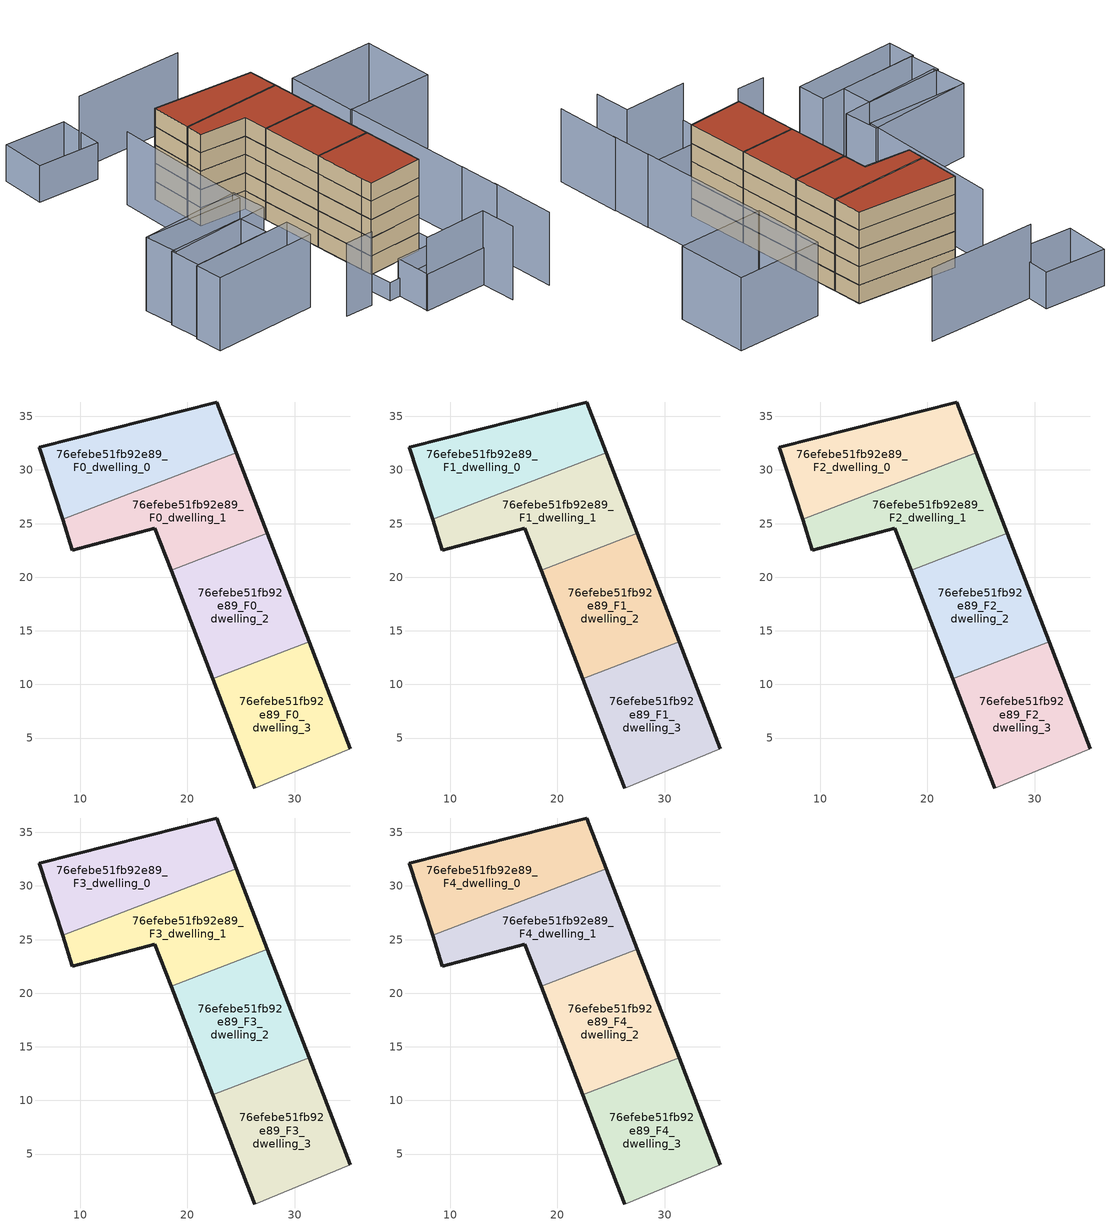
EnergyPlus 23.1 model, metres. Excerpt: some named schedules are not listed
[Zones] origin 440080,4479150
76efebe51fb92e89_F0_dwelling_0
 floor ground (EU_floor_Construction): 24.57,31.62 22.75,36.34 6.18,32.11 8.36,25.39 z0
 wall outside (EU_wall_Construction): 8.36,25.39 6.18,32.11 22.75,36.34 24.57,31.62 z0:3
 wall to 76efebe51fb92e89_F0_dwelling_1 (EU_wall_Construction): 24.57,31.62 8.36,25.39 z0:3
76efebe51fb92e89_F0_dwelling_1
 floor ground (EU_floor_Construction): 27.46,24.11 24.57,31.62 8.36,25.39 9.29,22.54 16.97,24.58 18.48,20.65 z0
 wall outside (EU_wall_Construction): 24.57,31.62 27.46,24.11 / 18.48,20.65 16.97,24.58 9.29,22.54 8.36,25.39 z0:3
 wall to 76efebe51fb92e89_F0_dwelling_2 (EU_wall_Construction): 27.46,24.11 18.48,20.65 z0:3
76efebe51fb92e89_F0_dwelling_2
 floor ground (EU_floor_Construction): 31.34,14.01 27.46,24.11 18.48,20.65 22.36,10.55 z0
 wall outside (EU_wall_Construction): 22.36,10.55 18.48,20.65 / 27.46,24.11 31.34,14.01 z0:3
 wall to 76efebe51fb92e89_F0_dwelling_3 (EU_wall_Construction): 31.34,14.01 22.36,10.55 z0:3
76efebe51fb92e89_F0_dwelling_3
 floor ground (EU_floor_Construction): 35.19,4 31.34,14.01 22.36,10.55 25.56,2.24 26.28,0.35 z0
 wall outside (EU_wall_Construction): 31.34,14.01 35.19,4 / 26.28,0.35 25.56,2.24 22.36,10.55 z0:3
 wall adiabatic (EU_wall_Construction): 35.19,4 26.28,0.35 z0:3
76efebe51fb92e89_F1_dwelling_0
 floor to 76efebe51fb92e89_F0_dwelling_0 (EU_floor_Construction): 24.57,31.62 22.75,36.34 6.18,32.11 8.36,25.39 z3
 wall outside (EU_wall_Construction): 8.36,25.39 6.18,32.11 22.75,36.34 24.57,31.62 z3:6
 wall to 76efebe51fb92e89_F1_dwelling_1 (EU_wall_Construction): 24.57,31.62 8.36,25.39 z3:6
76efebe51fb92e89_F1_dwelling_1
 floor to 76efebe51fb92e89_F0_dwelling_1 (EU_floor_Construction): 27.46,24.11 24.57,31.62 8.36,25.39 9.29,22.54 16.97,24.58 18.48,20.65 z3
 wall outside (EU_wall_Construction): 24.57,31.62 27.46,24.11 / 18.48,20.65 16.97,24.58 9.29,22.54 8.36,25.39 z3:6
 wall to 76efebe51fb92e89_F1_dwelling_2 (EU_wall_Construction): 27.46,24.11 18.48,20.65 z3:6
76efebe51fb92e89_F1_dwelling_2
 floor to 76efebe51fb92e89_F0_dwelling_2 (EU_floor_Construction): 31.34,14.01 27.46,24.11 18.48,20.65 22.36,10.55 z3
 wall outside (EU_wall_Construction): 22.36,10.55 18.48,20.65 / 27.46,24.11 31.34,14.01 z3:6
 wall to 76efebe51fb92e89_F1_dwelling_3 (EU_wall_Construction): 31.34,14.01 22.36,10.55 z3:6
76efebe51fb92e89_F1_dwelling_3
 floor to 76efebe51fb92e89_F0_dwelling_3 (EU_floor_Construction): 35.19,4 31.34,14.01 22.36,10.55 25.56,2.24 26.28,0.35 z3
 wall outside (EU_wall_Construction): 31.34,14.01 35.19,4 / 26.28,0.35 25.56,2.24 22.36,10.55 z3:6
 wall adiabatic (EU_wall_Construction): 35.19,4 26.28,0.35 z3:6
76efebe51fb92e89_F2_dwelling_0
 floor to 76efebe51fb92e89_F1_dwelling_0 (EU_floor_Construction): 24.57,31.62 22.75,36.34 6.18,32.11 8.36,25.39 z6
 wall outside (EU_wall_Construction): 8.36,25.39 6.18,32.11 22.75,36.34 24.57,31.62 z6:9
 wall to 76efebe51fb92e89_F2_dwelling_1 (EU_wall_Construction): 24.57,31.62 8.36,25.39 z6:9
76efebe51fb92e89_F2_dwelling_1
 floor to 76efebe51fb92e89_F1_dwelling_1 (EU_floor_Construction): 27.46,24.11 24.57,31.62 8.36,25.39 9.29,22.54 16.97,24.58 18.48,20.65 z6
 wall outside (EU_wall_Construction): 24.57,31.62 27.46,24.11 / 18.48,20.65 16.97,24.58 9.29,22.54 8.36,25.39 z6:9
 wall to 76efebe51fb92e89_F2_dwelling_2 (EU_wall_Construction): 27.46,24.11 18.48,20.65 z6:9
76efebe51fb92e89_F2_dwelling_2
 floor to 76efebe51fb92e89_F1_dwelling_2 (EU_floor_Construction): 31.34,14.01 27.46,24.11 18.48,20.65 22.36,10.55 z6
 wall outside (EU_wall_Construction): 22.36,10.55 18.48,20.65 / 27.46,24.11 31.34,14.01 z6:9
 wall to 76efebe51fb92e89_F2_dwelling_3 (EU_wall_Construction): 31.34,14.01 22.36,10.55 z6:9
76efebe51fb92e89_F2_dwelling_3
 floor to 76efebe51fb92e89_F1_dwelling_3 (EU_floor_Construction): 35.19,4 31.34,14.01 22.36,10.55 25.56,2.24 26.28,0.35 z6
 wall outside (EU_wall_Construction): 31.34,14.01 35.19,4 / 26.28,0.35 25.56,2.24 22.36,10.55 z6:9
 wall adiabatic (EU_wall_Construction): 35.19,4 26.28,0.35 z6:9
76efebe51fb92e89_F3_dwelling_0
 floor to 76efebe51fb92e89_F2_dwelling_0 (EU_floor_Construction): 24.57,31.62 22.75,36.34 6.18,32.11 8.36,25.39 z9
 wall outside (EU_wall_Construction): 8.36,25.39 6.18,32.11 22.75,36.34 24.57,31.62 z9:12
 wall to 76efebe51fb92e89_F3_dwelling_1 (EU_wall_Construction): 24.57,31.62 8.36,25.39 z9:12
76efebe51fb92e89_F3_dwelling_1
 floor to 76efebe51fb92e89_F2_dwelling_1 (EU_floor_Construction): 27.46,24.11 24.57,31.62 8.36,25.39 9.29,22.54 16.97,24.58 18.48,20.65 z9
 wall outside (EU_wall_Construction): 24.57,31.62 27.46,24.11 / 18.48,20.65 16.97,24.58 9.29,22.54 8.36,25.39 z9:12
 wall to 76efebe51fb92e89_F3_dwelling_2 (EU_wall_Construction): 27.46,24.11 18.48,20.65 z9:12
76efebe51fb92e89_F3_dwelling_2
 floor to 76efebe51fb92e89_F2_dwelling_2 (EU_floor_Construction): 31.34,14.01 27.46,24.11 18.48,20.65 22.36,10.55 z9
 wall outside (EU_wall_Construction): 22.36,10.55 18.48,20.65 / 27.46,24.11 31.34,14.01 z9:12
 wall to 76efebe51fb92e89_F3_dwelling_3 (EU_wall_Construction): 31.34,14.01 22.36,10.55 z9:12
76efebe51fb92e89_F3_dwelling_3
 floor to 76efebe51fb92e89_F2_dwelling_3 (EU_floor_Construction): 35.19,4 31.34,14.01 22.36,10.55 25.56,2.24 26.28,0.35 z9
 wall outside (EU_wall_Construction): 31.34,14.01 35.19,4 / 26.28,0.35 25.56,2.24 22.36,10.55 z9:12
 wall adiabatic (EU_wall_Construction): 35.19,4 26.28,0.35 z9:12
76efebe51fb92e89_F4_dwelling_0
 floor to 76efebe51fb92e89_F3_dwelling_0 (EU_floor_Construction): 24.57,31.62 22.75,36.34 6.18,32.11 8.36,25.39 z12
 wall outside (EU_wall_Construction): 8.36,25.39 6.18,32.11 22.75,36.34 24.57,31.62 z12:15
 wall to 76efebe51fb92e89_F4_dwelling_1 (EU_wall_Construction): 24.57,31.62 8.36,25.39 z12:15
 roof outside (EU_roof_Construction): 22.75,36.34 24.57,31.62 8.36,25.39 6.18,32.11 z15
76efebe51fb92e89_F4_dwelling_1
 floor to 76efebe51fb92e89_F3_dwelling_1 (EU_floor_Construction): 27.46,24.11 24.57,31.62 8.36,25.39 9.29,22.54 16.97,24.58 18.48,20.65 z12
 wall outside (EU_wall_Construction): 24.57,31.62 27.46,24.11 / 18.48,20.65 16.97,24.58 9.29,22.54 8.36,25.39 z12:15
 wall to 76efebe51fb92e89_F4_dwelling_2 (EU_wall_Construction): 27.46,24.11 18.48,20.65 z12:15
 roof outside (EU_roof_Construction): 24.57,31.62 27.46,24.11 18.48,20.65 16.97,24.58 9.29,22.54 8.36,25.39 z15
76efebe51fb92e89_F4_dwelling_2
 floor to 76efebe51fb92e89_F3_dwelling_2 (EU_floor_Construction): 31.34,14.01 27.46,24.11 18.48,20.65 22.36,10.55 z12
 wall outside (EU_wall_Construction): 22.36,10.55 18.48,20.65 / 27.46,24.11 31.34,14.01 z12:15
 wall to 76efebe51fb92e89_F4_dwelling_3 (EU_wall_Construction): 31.34,14.01 22.36,10.55 z12:15
 roof outside (EU_roof_Construction): 27.46,24.11 31.34,14.01 22.36,10.55 18.48,20.65 z15
76efebe51fb92e89_F4_dwelling_3
 floor to 76efebe51fb92e89_F3_dwelling_3 (EU_floor_Construction): 35.19,4 31.34,14.01 22.36,10.55 25.56,2.24 26.28,0.35 z12
 wall outside (EU_wall_Construction): 31.34,14.01 35.19,4 / 26.28,0.35 25.56,2.24 22.36,10.55 z12:15
 wall adiabatic (EU_wall_Construction): 35.19,4 26.28,0.35 z12:15
 roof outside (EU_roof_Construction): 31.34,14.01 35.19,4 26.28,0.35 25.56,2.24 22.36,10.55 z15
shading: 18.42,-9.38 22.97,-7.73 / 29.57,-12.27 39.87,-8.27 / 39.87,-8.27 42.11,-14.06 / 1.94,32.2 9.47,8.6 / 9.47,8.6 -6.75,3.43 / 48.47,-12.23 44.51,-1.64 / 44.62,-2.13 42.08,4.54 / 42.03,4.52 33.9,25.86 / 17.36,50.37 -0.45,44.19 / -3.74,-7.02 12.92,-0.47 / 12.92,-0.47 14.68,-4.97 / 14.68,-4.97 -1.98,-11.51 / -1.98,-11.51 -3.74,-7.02 / 9.15,-1.95 -3.46,-6.91 / -3.46,-6.91 -5.42,-1.92 / -5.42,-1.92 7.19,3.03 / 7.19,3.03 9.15,-1.95 / -7.27,3.21 9.19,10.26 / 9.19,10.26 11.53,4.8 / 11.53,4.8 -4.93,-2.26 / -4.93,-2.26 -7.27,3.21 / 29.52,37.23 43.5,42.35 / 43.5,42.35 47.73,30.79 / 47.73,30.79 33.75,25.67 / 33.75,25.67 29.52,37.23 z0:12; 39.99,-8.48 29.67,-12.34 / 29.67,-12.34 27.56,-6.67 / 27.56,-6.67 37.88,-2.82 / 37.88,-2.82 39.99,-8.48 / 0.91,40.63 -9.22,37.73 / -9.22,37.73 -11.34,45.12 / -11.34,45.12 -1.21,48.02 / -1.21,48.02 0.91,40.63 z0:6; 37.95,-2.79 25.87,-7.68 / 25.87,-7.68 23.12,-0.89 / 23.12,-0.89 35.19,4 / 35.19,4 37.95,-2.79 z0:3
[Building]
EU S2 Campaign: North Axis=0; Terrain=City; Solar Distribution=FullExterior
[Site:Location]
Madrid: Latitude=40.5; Longitude=-3.5; Time Zone=1; Elevation=609
[SizingPeriod:WeatherFileDays]
AnnualSizingPeriod: Begin Month=1; Begin Day of Month=1; End Month=12; End Day of Month=31; Day of Week for Start Day=Monday; Use Weather File Daylight Saving Period=No; Use Weather File Rain and Snow Indicators=No
[MATERIAL]
EU_InternalMass_Material: Roughness=MediumRough; Thickness=0.1; Conductivity=1; Density=1800; Specific Heat=900; Thermal Absorptance=0.9; Solar Absorptance=0.7; Visible Absorptance=0.7
[MATERIAL:NOMASS] Roughness=MediumRough; Thermal Absorptance=0.9; Solar Absorptance=0.7; Visible Absorptance=0.7
Name | Thermal Resistance
EU_wall_NoMass | 0.609216
EU_roof_NoMass | 0.513268
EU_floor_NoMass | 0.568163
[CONSTRUCTION]
EU_wall_Construction: EU_wall_NoMass
EU_roof_Construction: EU_roof_NoMass
EU_floor_Construction: EU_floor_NoMass
EU_InternalMass_Construction: EU_InternalMass_Material
[ZONE] Type=1; Multiplier=1; Ceiling Height=autocalculate; Floor Area=autocalculate; Part of Total Floor Area=Yes
Name | Volume
76efebe51fb92e89_F0_dwelling_0; 76efebe51fb92e89_F1_dwelling_0; 76efebe51fb92e89_F2_dwelling_0; 76efebe51fb92e89_F3_dwelling_0; 76efebe51fb92e89_F4_dwelling_0 | 312.604
76efebe51fb92e89_F0_dwelling_1; 76efebe51fb92e89_F1_dwelling_1; 76efebe51fb92e89_F2_dwelling_1; 76efebe51fb92e89_F3_dwelling_1; 76efebe51fb92e89_F4_dwelling_1 | 312.636
76efebe51fb92e89_F0_dwelling_2 | 312.593
76efebe51fb92e89_F1_dwelling_2; 76efebe51fb92e89_F2_dwelling_2; 76efebe51fb92e89_F3_dwelling_2; 76efebe51fb92e89_F4_dwelling_2 | 312.591
76efebe51fb92e89_F0_dwelling_3; 76efebe51fb92e89_F1_dwelling_3; 76efebe51fb92e89_F2_dwelling_3; 76efebe51fb92e89_F3_dwelling_3; 76efebe51fb92e89_F4_dwelling_3 | 312.624
[INTERNALMASS] Construction=EU_InternalMass_Construction
Name | Zone or ZoneList | Surface Area
76efebe51fb92e89_F0_dwelling_0_EU_InternalMass | 76efebe51fb92e89_F0_dwelling_0 | 104.201
76efebe51fb92e89_F0_dwelling_1_EU_InternalMass | 76efebe51fb92e89_F0_dwelling_1 | 104.212
76efebe51fb92e89_F0_dwelling_2_EU_InternalMass | 76efebe51fb92e89_F0_dwelling_2 | 104.197
76efebe51fb92e89_F0_dwelling_3_EU_InternalMass | 76efebe51fb92e89_F0_dwelling_3 | 104.208
76efebe51fb92e89_F1_dwelling_0_EU_InternalMass | 76efebe51fb92e89_F1_dwelling_0 | 104.201
76efebe51fb92e89_F1_dwelling_1_EU_InternalMass | 76efebe51fb92e89_F1_dwelling_1 | 104.212
76efebe51fb92e89_F1_dwelling_2_EU_InternalMass | 76efebe51fb92e89_F1_dwelling_2 | 104.197
76efebe51fb92e89_F1_dwelling_3_EU_InternalMass | 76efebe51fb92e89_F1_dwelling_3 | 104.208
76efebe51fb92e89_F2_dwelling_0_EU_InternalMass | 76efebe51fb92e89_F2_dwelling_0 | 104.201
76efebe51fb92e89_F2_dwelling_1_EU_InternalMass | 76efebe51fb92e89_F2_dwelling_1 | 104.212
76efebe51fb92e89_F2_dwelling_2_EU_InternalMass | 76efebe51fb92e89_F2_dwelling_2 | 104.197
76efebe51fb92e89_F2_dwelling_3_EU_InternalMass | 76efebe51fb92e89_F2_dwelling_3 | 104.208
76efebe51fb92e89_F3_dwelling_0_EU_InternalMass | 76efebe51fb92e89_F3_dwelling_0 | 104.201
76efebe51fb92e89_F3_dwelling_1_EU_InternalMass | 76efebe51fb92e89_F3_dwelling_1 | 104.212
76efebe51fb92e89_F3_dwelling_2_EU_InternalMass | 76efebe51fb92e89_F3_dwelling_2 | 104.197
76efebe51fb92e89_F3_dwelling_3_EU_InternalMass | 76efebe51fb92e89_F3_dwelling_3 | 104.208
76efebe51fb92e89_F4_dwelling_0_EU_InternalMass | 76efebe51fb92e89_F4_dwelling_0 | 104.201
76efebe51fb92e89_F4_dwelling_1_EU_InternalMass | 76efebe51fb92e89_F4_dwelling_1 | 104.212
76efebe51fb92e89_F4_dwelling_2_EU_InternalMass | 76efebe51fb92e89_F4_dwelling_2 | 104.197
76efebe51fb92e89_F4_dwelling_3_EU_InternalMass | 76efebe51fb92e89_F4_dwelling_3 | 104.208
[OTHEREQUIPMENT] Fuel Type=Electricity; Design Level Calculation Method=Watts/Area; Power per Zone Floor Area=1; Fraction Latent=0; Fraction Radiant=0; Fraction Lost=0; Carbon Dioxide Generation Rate=0; EndUse Subcategory=EU_Step8_InternalGains
Name | Zone or ZoneList or Space or SpaceList | Schedule
EU_Step8_InternalGain_76efebe51fb92e89_F0_dwelling_0_f000 | 76efebe51fb92e89_F0_dwelling_0 | EU_Step8_GainSchedule_76efebe51fb92e89_F0_dwelling_0_f000
EU_Step8_InternalGain_76efebe51fb92e89_F0_dwelling_1_f000 | 76efebe51fb92e89_F0_dwelling_1 | EU_Step8_GainSchedule_76efebe51fb92e89_F0_dwelling_1_f000
EU_Step8_InternalGain_76efebe51fb92e89_F0_dwelling_2_f000 | 76efebe51fb92e89_F0_dwelling_2 | EU_Step8_GainSchedule_76efebe51fb92e89_F0_dwelling_2_f000
EU_Step8_InternalGain_76efebe51fb92e89_F0_dwelling_3_f000 | 76efebe51fb92e89_F0_dwelling_3 | EU_Step8_GainSchedule_76efebe51fb92e89_F0_dwelling_3_f000
EU_Step8_InternalGain_76efebe51fb92e89_F1_dwelling_0_f000 | 76efebe51fb92e89_F1_dwelling_0 | EU_Step8_GainSchedule_76efebe51fb92e89_F1_dwelling_0_f000
EU_Step8_InternalGain_76efebe51fb92e89_F1_dwelling_1_f000 | 76efebe51fb92e89_F1_dwelling_1 | EU_Step8_GainSchedule_76efebe51fb92e89_F1_dwelling_1_f000
EU_Step8_InternalGain_76efebe51fb92e89_F1_dwelling_2_f000 | 76efebe51fb92e89_F1_dwelling_2 | EU_Step8_GainSchedule_76efebe51fb92e89_F1_dwelling_2_f000
EU_Step8_InternalGain_76efebe51fb92e89_F1_dwelling_3_f000 | 76efebe51fb92e89_F1_dwelling_3 | EU_Step8_GainSchedule_76efebe51fb92e89_F1_dwelling_3_f000
EU_Step8_InternalGain_76efebe51fb92e89_F2_dwelling_0_f000 | 76efebe51fb92e89_F2_dwelling_0 | EU_Step8_GainSchedule_76efebe51fb92e89_F2_dwelling_0_f000
EU_Step8_InternalGain_76efebe51fb92e89_F2_dwelling_1_f000 | 76efebe51fb92e89_F2_dwelling_1 | EU_Step8_GainSchedule_76efebe51fb92e89_F2_dwelling_1_f000
EU_Step8_InternalGain_76efebe51fb92e89_F2_dwelling_2_f000 | 76efebe51fb92e89_F2_dwelling_2 | EU_Step8_GainSchedule_76efebe51fb92e89_F2_dwelling_2_f000
EU_Step8_InternalGain_76efebe51fb92e89_F2_dwelling_3_f000 | 76efebe51fb92e89_F2_dwelling_3 | EU_Step8_GainSchedule_76efebe51fb92e89_F2_dwelling_3_f000
EU_Step8_InternalGain_76efebe51fb92e89_F3_dwelling_0_f000 | 76efebe51fb92e89_F3_dwelling_0 | EU_Step8_GainSchedule_76efebe51fb92e89_F3_dwelling_0_f000
EU_Step8_InternalGain_76efebe51fb92e89_F3_dwelling_1_f000 | 76efebe51fb92e89_F3_dwelling_1 | EU_Step8_GainSchedule_76efebe51fb92e89_F3_dwelling_1_f000
EU_Step8_InternalGain_76efebe51fb92e89_F3_dwelling_2_f000 | 76efebe51fb92e89_F3_dwelling_2 | EU_Step8_GainSchedule_76efebe51fb92e89_F3_dwelling_2_f000
EU_Step8_InternalGain_76efebe51fb92e89_F3_dwelling_3_f000 | 76efebe51fb92e89_F3_dwelling_3 | EU_Step8_GainSchedule_76efebe51fb92e89_F3_dwelling_3_f000
EU_Step8_InternalGain_76efebe51fb92e89_F4_dwelling_0_f000 | 76efebe51fb92e89_F4_dwelling_0 | EU_Step8_GainSchedule_76efebe51fb92e89_F4_dwelling_0_f000
EU_Step8_InternalGain_76efebe51fb92e89_F4_dwelling_1_f000 | 76efebe51fb92e89_F4_dwelling_1 | EU_Step8_GainSchedule_76efebe51fb92e89_F4_dwelling_1_f000
EU_Step8_InternalGain_76efebe51fb92e89_F4_dwelling_2_f000 | 76efebe51fb92e89_F4_dwelling_2 | EU_Step8_GainSchedule_76efebe51fb92e89_F4_dwelling_2_f000
EU_Step8_InternalGain_76efebe51fb92e89_F4_dwelling_3_f000 | 76efebe51fb92e89_F4_dwelling_3 | EU_Step8_GainSchedule_76efebe51fb92e89_F4_dwelling_3_f000
[ZONEVENTILATION:DESIGNFLOWRATE] Schedule=EU_AlwaysOn; Design Flow Rate Calculation Method=AirChanges/Hour; Air Changes per Hour=0.752966; Ventilation Type=Natural; Fan Pressure Rise=0; Fan Total Efficiency=1; Constant Term Coefficient=1; Temperature Term Coefficient=0; Velocity Term Coefficient=0; Velocity Squared Term Coefficient=0; Minimum Indoor Temperature=-100; Maximum Indoor Temperature=100; Delta Temperature=-100; Minimum Outdoor Temperature=-100; Maximum Outdoor Temperature=100; Maximum Wind Speed=40
Name | Zone or ZoneList or Space or SpaceList
EU_ConstantAir_76efebe51fb92e89_F0_dwelling_0 | 76efebe51fb92e89_F0_dwelling_0
EU_ConstantAir_76efebe51fb92e89_F0_dwelling_1 | 76efebe51fb92e89_F0_dwelling_1
EU_ConstantAir_76efebe51fb92e89_F0_dwelling_2 | 76efebe51fb92e89_F0_dwelling_2
EU_ConstantAir_76efebe51fb92e89_F0_dwelling_3 | 76efebe51fb92e89_F0_dwelling_3
EU_ConstantAir_76efebe51fb92e89_F1_dwelling_0 | 76efebe51fb92e89_F1_dwelling_0
EU_ConstantAir_76efebe51fb92e89_F1_dwelling_1 | 76efebe51fb92e89_F1_dwelling_1
EU_ConstantAir_76efebe51fb92e89_F1_dwelling_2 | 76efebe51fb92e89_F1_dwelling_2
EU_ConstantAir_76efebe51fb92e89_F1_dwelling_3 | 76efebe51fb92e89_F1_dwelling_3
EU_ConstantAir_76efebe51fb92e89_F2_dwelling_0 | 76efebe51fb92e89_F2_dwelling_0
EU_ConstantAir_76efebe51fb92e89_F2_dwelling_1 | 76efebe51fb92e89_F2_dwelling_1
EU_ConstantAir_76efebe51fb92e89_F2_dwelling_2 | 76efebe51fb92e89_F2_dwelling_2
EU_ConstantAir_76efebe51fb92e89_F2_dwelling_3 | 76efebe51fb92e89_F2_dwelling_3
EU_ConstantAir_76efebe51fb92e89_F3_dwelling_0 | 76efebe51fb92e89_F3_dwelling_0
EU_ConstantAir_76efebe51fb92e89_F3_dwelling_1 | 76efebe51fb92e89_F3_dwelling_1
EU_ConstantAir_76efebe51fb92e89_F3_dwelling_2 | 76efebe51fb92e89_F3_dwelling_2
EU_ConstantAir_76efebe51fb92e89_F3_dwelling_3 | 76efebe51fb92e89_F3_dwelling_3
EU_ConstantAir_76efebe51fb92e89_F4_dwelling_0 | 76efebe51fb92e89_F4_dwelling_0
EU_ConstantAir_76efebe51fb92e89_F4_dwelling_1 | 76efebe51fb92e89_F4_dwelling_1
EU_ConstantAir_76efebe51fb92e89_F4_dwelling_2 | 76efebe51fb92e89_F4_dwelling_2
EU_ConstantAir_76efebe51fb92e89_F4_dwelling_3 | 76efebe51fb92e89_F4_dwelling_3
[HVACTEMPLATE:THERMOSTAT] Constant Heating Setpoint=20; Constant Cooling Setpoint=50
EU_HeatOnly_76efebe51fb92e89_F0_dwelling_0; EU_HeatOnly_76efebe51fb92e89_F0_dwelling_1; EU_HeatOnly_76efebe51fb92e89_F0_dwelling_2; EU_HeatOnly_76efebe51fb92e89_F0_dwelling_3; EU_HeatOnly_76efebe51fb92e89_F1_dwelling_0; EU_HeatOnly_76efebe51fb92e89_F1_dwelling_1; EU_HeatOnly_76efebe51fb92e89_F1_dwelling_2; EU_HeatOnly_76efebe51fb92e89_F1_dwelling_3; EU_HeatOnly_76efebe51fb92e89_F2_dwelling_0; EU_HeatOnly_76efebe51fb92e89_F2_dwelling_1; EU_HeatOnly_76efebe51fb92e89_F2_dwelling_2; EU_HeatOnly_76efebe51fb92e89_F2_dwelling_3; EU_HeatOnly_76efebe51fb92e89_F3_dwelling_0; EU_HeatOnly_76efebe51fb92e89_F3_dwelling_1; EU_HeatOnly_76efebe51fb92e89_F3_dwelling_2; EU_HeatOnly_76efebe51fb92e89_F3_dwelling_3; EU_HeatOnly_76efebe51fb92e89_F4_dwelling_0
